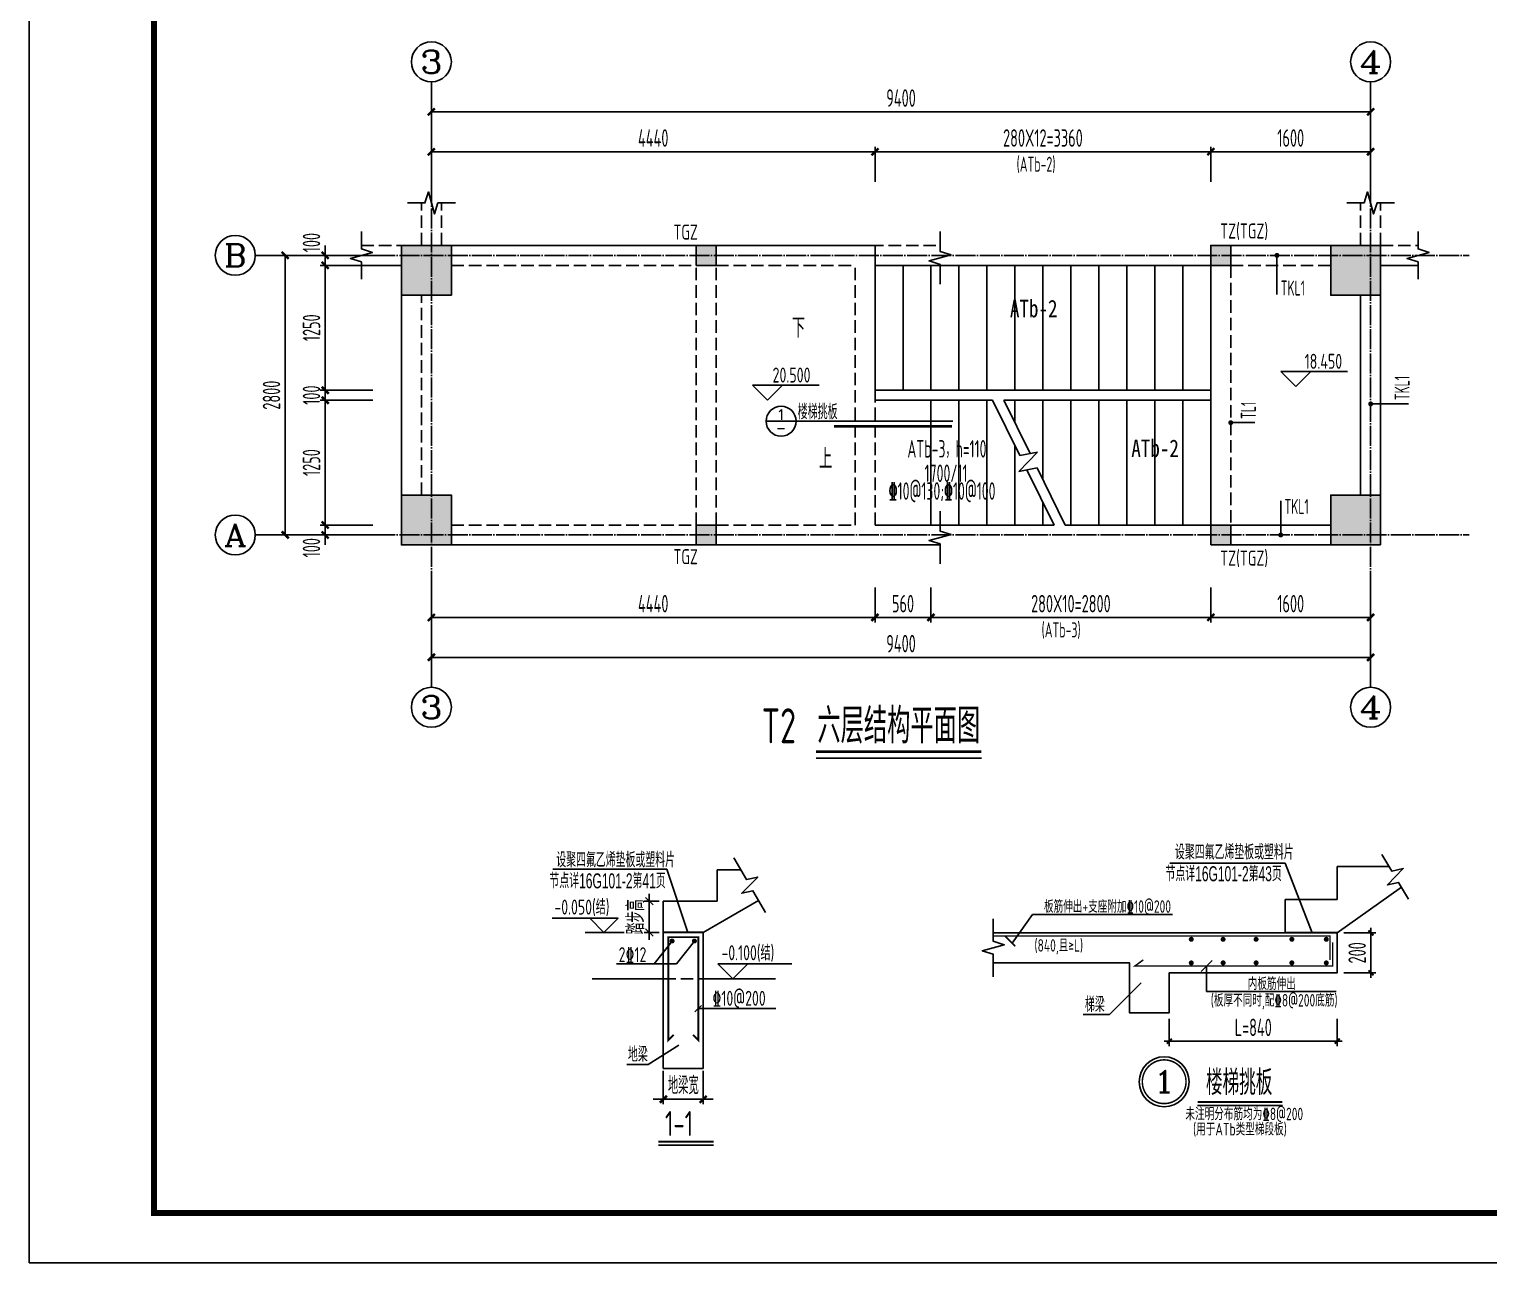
# Model space of a CAD drawing. Extents: x -441005 to 725361, y -182459 to 319313.
# Drawn here: x 505550 to 534765, y -133950 to -109246 of the extents above; entities that cross this region are included whole.
import ezdxf
from ezdxf.enums import TextEntityAlignment as Align

# ---------------------------------------------------------------- set-up
doc = ezdxf.new("R2010")
doc.units = 0
doc.header["$LTSCALE"] = 100
for name, pattern in [('DASHED', [0.75, 0.5, -0.25]), ('DOTE', [2.42, 2, -0.2, 0.02, -0.2]), ('HIDDEN', [7, 5, -2])]:
    doc.linetypes.add(name, pattern=pattern)
doc.layers.get('0').update_dxf_attribs({"linetype": 'CONTINUOUS'})
doc.layers.get('Defpoints').update_dxf_attribs({"linetype": 'CONTINUOUS'})
for name, color, linetype in [('AXIS', 3, 'CONTINUOUS'), ('AXIS_TEXT', 7, 'CONTINUOUS'), ('BEAM', 4, 'DASHED'), ('BEAM_CON', 4, 'CONTINUOUS'), ('COLU', 7, 'CONTINUOUS'), ('DIM', 3, 'CONTINUOUS'), ('DOTE', 8, 'DOTE'), ('D大样&索引', 7, 'CONTINUOUS'), ('GZ', 2, 'CONTINUOUS'), ('L梁图-主梁标注', 140, 'CONTINUOUS'), ('L梁图-次梁标注', 9, 'CONTINUOUS'), ('REIN', 1, 'CONTINUOUS'), ('STAIR', 2, 'CONTINUOUS'), ('S说明&图名', 4, 'CONTINUOUS'), ('TEXT', 7, 'CONTINUOUS'), ('THIN', 7, 'CONTINUOUS'), ('图框', 7, 'CONTINUOUS')]:
    doc.layers.add(name, color=color, linetype=linetype)
doc.layers.add('T填充图层(非模板)', color=251, linetype='CONTINUOUS', lineweight=0)
doc.styles.add('_TCH_AXIS', font='COMPLEX', dxfattribs={"bigfont": 'GBCBIG'})
doc.styles.add('_TCH_DIM', font='tssdeng.shx', dxfattribs={"width": 0.7, "bigfont": '1.shx'})
doc.styles.add('COMP', font='COMPLEX', dxfattribs={"bigfont": 'hztxt'})
doc.styles.add('COMPLEX', font='COMPLEX')
doc.styles.add('TSSD_Dimension', font='tssdeng.shx', dxfattribs={"width": 0.62, "bigfont": '1.shx'})
doc.styles.add('TSSD_Rein', font='Tssdeng.shx', dxfattribs={"width": 0.7, "bigfont": '1.shx'})
doc.styles.add('梁平法', font='xxxxx.shx', dxfattribs={"bigfont": 'dxfs.shx'})
doc.styles.add('说明', font='romans.shx', dxfattribs={"width": 0.7, "bigfont": 'dxfs.shx'})
doc.styles.add('黑体', font='simhei_1.ttf', dxfattribs={"width": 0.7})
doc.dimstyles.new('TSSD_100_100$0', dxfattribs={"dimtxt": 350, "dimasz": 150, "dimexe": 100, "dimexo": 50, "dimgap": 100, "dimtad": 1, "dimdec": 0, "dimzin": 0, "dimdsep": 46, "dimtxsty": 'TSSD_Rein', "dimblk": 'OBLIQUE', "dimcen": 0, "dimdle": 100, "dimclrt": 7, "dimadec": 0, "dimazin": 0, "dimtfac": 1, "dimtdec": 0, "dimtix": 1, "dimtmove": 2, "dimatfit": 3, "dimfxl": 0, "dimtolj": 1, "dimtzin": 0, "dimarcsym": 0})
doc.dimstyles.new('TSSD_25_100', dxfattribs={"dimtxt": 350, "dimasz": 100, "dimexe": 100, "dimexo": 50, "dimgap": 100, "dimtad": 1, "dimdec": 0, "dimlfac": 0.25, "dimzin": 0, "dimdsep": 46, "dimtxsty": 'TSSD_Dimension', "dimblk": 'ARCHTICK', "dimcen": 0, "dimdle": 100, "dimclrt": 7, "dimadec": 0, "dimazin": 0, "dimtfac": 1, "dimtdec": 0, "dimtix": 1, "dimtmove": 2, "dimatfit": 3, "dimfxl": 0, "dimtolj": 1, "dimtzin": 0, "dimarcsym": 0})
doc.dimstyles.new('TSSD_50_100', dxfattribs={"dimtxt": 350, "dimasz": 100, "dimexe": 100, "dimexo": 50, "dimgap": 100, "dimtad": 1, "dimdec": 0, "dimlfac": 0.5, "dimzin": 0, "dimdsep": 46, "dimtxsty": 'TSSD_Dimension', "dimblk": '_tsdbk', "dimcen": 0, "dimdle": 100, "dimclrt": 7, "dimadec": 0, "dimazin": 0, "dimtfac": 1, "dimtdec": 0, "dimtix": 1, "dimtmove": 2, "dimatfit": 3, "dimfxl": 0, "dimtolj": 1, "dimtzin": 0, "dimarcsym": 0})

# ---------------------------------------------------------------- blocks, each defined once
blk = doc.blocks.new('A2+1_2')
at = {"layer": '图框'}
blk.add_lwpolyline([(0, 0), (89100, 0), (89100, 42000), (0, 42000)], close=True, dxfattribs=at)
at = {"layer": '图框', "const_width": 120}
blk.add_lwpolyline([(2500, 1000), (88100, 1000), (88100, 41000), (2500, 41000)], close=True, dxfattribs=at)
blk = doc.blocks.new('_AXISO')
blk.add_circle((0, 0), 0.5)
at = {"layer": 'AXIS_TEXT', "style": 'COMPLEX', "width": 1.041667}
blk.add_attdef('A', text='', height=0.56, dxfattribs=at).set_placement((-0.25, -0.28), (0.25, -0.28), align=Align.FIT)
blk = doc.blocks.new('_tsdbk')
blk.add_line((-1, 0), (0, 0))
at = {"const_width": 0.5}
blk.add_lwpolyline([(-0.7, -0.7), (0.7, 0.7)], dxfattribs=at)
blk = doc.blocks.new('*D1585')
at = {"layer": 'Defpoints', "color": 0}
for p in [(529200, -120375), (532400, -120375), (532400, -121025)]:
    blk.add_point(p, dxfattribs=at)
at = {"layer": 'DIM', "color": 0, "lineweight": -2}
for p, q in [((529200, -120425), (529200, -121125)), ((532400, -120425), (532400, -121125)), ((529300, -121025), (532300, -121025))]:
    blk.add_line(p, q, dxfattribs=at)
at = {"layer": 'DIM', "color": 0, "lineweight": -2, "xscale": 100, "yscale": 100, "zscale": 100, "rotation": 180}
blk.add_blockref('_tsdbk', (529200, -121025), dxfattribs=at)
at = {"layer": 'DIM', "color": 0, "lineweight": -2, "xscale": 100, "yscale": 100, "zscale": 100}
blk.add_blockref('_tsdbk', (532400, -121025), dxfattribs=at)
at = {"layer": 'DIM', "color": 7, "insert": (530800, -120750), "char_height": 350, "attachment_point": 5, "style": 'TSSD_Dimension'}
blk.add_mtext('\\A1;1600', dxfattribs=at)
blk = doc.blocks.new('*D1586')
at = {"layer": 'Defpoints', "color": 0}
for p in [(513600, -120625), (532400, -120625), (532400, -121825)]:
    blk.add_point(p, dxfattribs=at)
at = {"layer": 'DIM', "color": 0, "lineweight": -2}
for p, q in [((513600, -120675), (513600, -121925)), ((532400, -120675), (532400, -121925)), ((513700, -121825), (532300, -121825))]:
    blk.add_line(p, q, dxfattribs=at)
at = {"layer": 'DIM', "color": 0, "lineweight": -2, "xscale": 100, "yscale": 100, "zscale": 100, "rotation": 180}
blk.add_blockref('_tsdbk', (513600, -121825), dxfattribs=at)
at = {"layer": 'DIM', "color": 0, "lineweight": -2, "xscale": 100, "yscale": 100, "zscale": 100}
blk.add_blockref('_tsdbk', (532400, -121825), dxfattribs=at)
at = {"layer": 'DIM', "color": 7, "insert": (523000, -121550), "char_height": 350, "attachment_point": 5, "style": 'TSSD_Dimension'}
blk.add_mtext('\\A1;9400', dxfattribs=at)
blk = doc.blocks.new('*D1587')
at = {"layer": 'Defpoints', "color": 0}
for p in [(511475, -113775), (512475, -113775), (512475, -113975)]:
    blk.add_point(p, dxfattribs=at)
at = {"layer": 'DIM', "color": 0, "lineweight": -2}
for p, q in [((511475, -113675), (511475, -113575)), ((512425, -113775), (511375, -113775)), ((511475, -113975), (511475, -113775)), ((512425, -113975), (511375, -113975)), ((511475, -114075), (511475, -114175))]:
    blk.add_line(p, q, dxfattribs=at)
at = {"layer": 'DIM', "color": 0, "lineweight": -2, "xscale": 100, "yscale": 100, "zscale": 100}
for p, rotation in [((511475, -113775), 270), ((511475, -113975), 90)]:
    blk.add_blockref('_tsdbk', p, dxfattribs=dict(at, rotation=rotation))
at = {"layer": 'DIM', "color": 7, "insert": (511200, -113520), "char_height": 350, "attachment_point": 5, "rotation": 90, "style": 'TSSD_Dimension'}
blk.add_mtext('\\A1;100', dxfattribs=at)
blk = doc.blocks.new('*D1588')
at = {"layer": 'Defpoints', "color": 0}
for p in [(510675, -113775), (512475, -113775), (512475, -119375)]:
    blk.add_point(p, dxfattribs=at)
at = {"layer": 'DIM', "color": 0, "lineweight": -2}
for p, q in [((512425, -113775), (510575, -113775)), ((510675, -119275), (510675, -113875)), ((512425, -119375), (510575, -119375))]:
    blk.add_line(p, q, dxfattribs=at)
at = {"layer": 'DIM', "color": 0, "lineweight": -2, "xscale": 100, "yscale": 100, "zscale": 100}
for p, rotation in [((510675, -113775), 90), ((510675, -119375), 270)]:
    blk.add_blockref('_tsdbk', p, dxfattribs=dict(at, rotation=rotation))
at = {"layer": 'DIM', "color": 7, "insert": (510400, -116575), "char_height": 350, "attachment_point": 5, "rotation": 90, "style": 'TSSD_Dimension'}
blk.add_mtext('\\A1;2800', dxfattribs=at)
blk = doc.blocks.new('*D1589')
at = {"layer": 'Defpoints', "color": 0}
for p in [(522480, -120375), (523600, -120375), (523600, -121025)]:
    blk.add_point(p, dxfattribs=at)
at = {"layer": 'DIM', "color": 0, "lineweight": -2}
for p, q in [((522480, -120425), (522480, -121125)), ((523600, -120425), (523600, -121125)), ((522580, -121025), (523500, -121025))]:
    blk.add_line(p, q, dxfattribs=at)
at = {"layer": 'DIM', "color": 0, "lineweight": -2, "xscale": 100, "yscale": 100, "zscale": 100, "rotation": 180}
blk.add_blockref('_tsdbk', (522480, -121025), dxfattribs=at)
at = {"layer": 'DIM', "color": 0, "lineweight": -2, "xscale": 100, "yscale": 100, "zscale": 100}
blk.add_blockref('_tsdbk', (523600, -121025), dxfattribs=at)
at = {"layer": 'DIM', "color": 7, "insert": (523040, -120750), "char_height": 350, "attachment_point": 5, "style": 'TSSD_Dimension'}
blk.add_mtext('\\A1;560', dxfattribs=at)
blk = doc.blocks.new('*D1590')
at = {"layer": 'Defpoints', "color": 0}
for p in [(513600, -120375), (522480, -120375), (522480, -121025)]:
    blk.add_point(p, dxfattribs=at)
at = {"layer": 'DIM', "color": 0, "lineweight": -2}
for p, q in [((513600, -120425), (513600, -121125)), ((522480, -120425), (522480, -121125)), ((513700, -121025), (522380, -121025))]:
    blk.add_line(p, q, dxfattribs=at)
at = {"layer": 'DIM', "color": 0, "lineweight": -2, "xscale": 100, "yscale": 100, "zscale": 100, "rotation": 180}
blk.add_blockref('_tsdbk', (513600, -121025), dxfattribs=at)
at = {"layer": 'DIM', "color": 0, "lineweight": -2, "xscale": 100, "yscale": 100, "zscale": 100}
blk.add_blockref('_tsdbk', (522480, -121025), dxfattribs=at)
at = {"layer": 'DIM', "color": 7, "insert": (518040, -120750), "char_height": 350, "attachment_point": 5, "style": 'TSSD_Dimension'}
blk.add_mtext('\\A1;4440', dxfattribs=at)
blk = doc.blocks.new('*D1591')
at = {"layer": 'Defpoints', "color": 0}
for p in [(511475, -116475), (512475, -116475), (512475, -116675)]:
    blk.add_point(p, dxfattribs=at)
at = {"layer": 'DIM', "color": 0, "lineweight": -2}
for p, q in [((511475, -116375), (511475, -116275)), ((512425, -116475), (511375, -116475)), ((511475, -116675), (511475, -116475)), ((512425, -116675), (511375, -116675)), ((511475, -116775), (511475, -116875))]:
    blk.add_line(p, q, dxfattribs=at)
at = {"layer": 'DIM', "color": 0, "lineweight": -2, "xscale": 100, "yscale": 100, "zscale": 100}
for p, rotation in [((511475, -116475), 270), ((511475, -116675), 90)]:
    blk.add_blockref('_tsdbk', p, dxfattribs=dict(at, rotation=rotation))
at = {"layer": 'DIM', "color": 7, "insert": (511200, -116575), "char_height": 350, "attachment_point": 5, "rotation": 90, "style": 'TSSD_Dimension'}
blk.add_mtext('\\A1;100', dxfattribs=at)
blk = doc.blocks.new('*D1592')
at = {"layer": 'Defpoints', "color": 0}
for p in [(511475, -119175), (512475, -119175), (512475, -119375)]:
    blk.add_point(p, dxfattribs=at)
at = {"layer": 'DIM', "color": 0, "lineweight": -2}
for p, q in [((512425, -119175), (511375, -119175)), ((511475, -119075), (511475, -118975)), ((511475, -119375), (511475, -119175)), ((512425, -119375), (511375, -119375)), ((511475, -119475), (511475, -119575))]:
    blk.add_line(p, q, dxfattribs=at)
at = {"layer": 'DIM', "color": 0, "lineweight": -2, "xscale": 100, "yscale": 100, "zscale": 100}
for p, rotation in [((511475, -119175), 270), ((511475, -119375), 90)]:
    blk.add_blockref('_tsdbk', p, dxfattribs=dict(at, rotation=rotation))
at = {"layer": 'DIM', "color": 7, "insert": (511200, -119630), "char_height": 350, "attachment_point": 5, "rotation": 90, "style": 'TSSD_Dimension'}
blk.add_mtext('\\A1;100', dxfattribs=at)
blk = doc.blocks.new('*D1593')
at = {"layer": 'Defpoints', "color": 0}
for p in [(532400, -111700), (529200, -112350), (532400, -112350)]:
    blk.add_point(p, dxfattribs=at)
at = {"layer": 'DIM', "color": 0, "lineweight": -2}
for p, q in [((529200, -112300), (529200, -111600)), ((532400, -112300), (532400, -111600)), ((529300, -111700), (532300, -111700))]:
    blk.add_line(p, q, dxfattribs=at)
at = {"layer": 'DIM', "color": 0, "lineweight": -2, "xscale": 100, "yscale": 100, "zscale": 100, "rotation": 180}
blk.add_blockref('_tsdbk', (529200, -111700), dxfattribs=at)
at = {"layer": 'DIM', "color": 0, "lineweight": -2, "xscale": 100, "yscale": 100, "zscale": 100}
blk.add_blockref('_tsdbk', (532400, -111700), dxfattribs=at)
at = {"layer": 'DIM', "color": 7, "insert": (530800, -111425), "char_height": 350, "attachment_point": 5, "style": 'TSSD_Dimension'}
blk.add_mtext('\\A1;1600', dxfattribs=at)
blk = doc.blocks.new('*D1594')
at = {"layer": 'Defpoints', "color": 0}
for p in [(532400, -110900), (513600, -112100), (532400, -112100)]:
    blk.add_point(p, dxfattribs=at)
at = {"layer": 'DIM', "color": 0, "lineweight": -2}
for p, q in [((513600, -112050), (513600, -110800)), ((513700, -110900), (532300, -110900)), ((532400, -112050), (532400, -110800))]:
    blk.add_line(p, q, dxfattribs=at)
at = {"layer": 'DIM', "color": 0, "lineweight": -2, "xscale": 100, "yscale": 100, "zscale": 100, "rotation": 180}
blk.add_blockref('_tsdbk', (513600, -110900), dxfattribs=at)
at = {"layer": 'DIM', "color": 0, "lineweight": -2, "xscale": 100, "yscale": 100, "zscale": 100}
blk.add_blockref('_tsdbk', (532400, -110900), dxfattribs=at)
at = {"layer": 'DIM', "color": 7, "insert": (523000, -110625), "char_height": 350, "attachment_point": 5, "style": 'TSSD_Dimension'}
blk.add_mtext('\\A1;9400', dxfattribs=at)
blk = doc.blocks.new('*D1595')
at = {"layer": 'Defpoints', "color": 0}
for p in [(522480, -111700), (513600, -112350), (522480, -112350)]:
    blk.add_point(p, dxfattribs=at)
at = {"layer": 'DIM', "color": 0, "lineweight": -2}
for p, q in [((513600, -112300), (513600, -111600)), ((522480, -112300), (522480, -111600)), ((513700, -111700), (522380, -111700))]:
    blk.add_line(p, q, dxfattribs=at)
at = {"layer": 'DIM', "color": 0, "lineweight": -2, "xscale": 100, "yscale": 100, "zscale": 100, "rotation": 180}
blk.add_blockref('_tsdbk', (513600, -111700), dxfattribs=at)
at = {"layer": 'DIM', "color": 0, "lineweight": -2, "xscale": 100, "yscale": 100, "zscale": 100}
blk.add_blockref('_tsdbk', (522480, -111700), dxfattribs=at)
at = {"layer": 'DIM', "color": 7, "insert": (518040, -111425), "char_height": 350, "attachment_point": 5, "style": 'TSSD_Dimension'}
blk.add_mtext('\\A1;4440', dxfattribs=at)
blk = doc.blocks.new('*D1596')
at = {"layer": 'Defpoints', "color": 0}
for p in [(511475, -116675), (512475, -116675), (512475, -119175)]:
    blk.add_point(p, dxfattribs=at)
at = {"layer": 'DIM', "color": 0, "lineweight": -2}
for p, q in [((512425, -116675), (511375, -116675)), ((511475, -119075), (511475, -116775)), ((512425, -119175), (511375, -119175))]:
    blk.add_line(p, q, dxfattribs=at)
at = {"layer": 'DIM', "color": 0, "lineweight": -2, "xscale": 100, "yscale": 100, "zscale": 100}
for p, rotation in [((511475, -116675), 90), ((511475, -119175), 270)]:
    blk.add_blockref('_tsdbk', p, dxfattribs=dict(at, rotation=rotation))
at = {"layer": 'DIM', "color": 7, "insert": (511200, -117925), "char_height": 350, "attachment_point": 5, "rotation": 90, "style": 'TSSD_Dimension'}
blk.add_mtext('\\A1;1250', dxfattribs=at)
blk = doc.blocks.new('*D1597')
at = {"layer": 'Defpoints', "color": 0}
for p in [(511475, -113975), (512475, -113975), (512475, -116475)]:
    blk.add_point(p, dxfattribs=at)
at = {"layer": 'DIM', "color": 0, "lineweight": -2}
for p, q in [((512425, -113975), (511375, -113975)), ((511475, -116375), (511475, -114075)), ((512425, -116475), (511375, -116475))]:
    blk.add_line(p, q, dxfattribs=at)
at = {"layer": 'DIM', "color": 0, "lineweight": -2, "xscale": 100, "yscale": 100, "zscale": 100}
for p, rotation in [((511475, -113975), 90), ((511475, -116475), 270)]:
    blk.add_blockref('_tsdbk', p, dxfattribs=dict(at, rotation=rotation))
at = {"layer": 'DIM', "color": 7, "insert": (511200, -115225), "char_height": 350, "attachment_point": 5, "rotation": 90, "style": 'TSSD_Dimension'}
blk.add_mtext('\\A1;1250', dxfattribs=at)
blk = doc.blocks.new('*D1598')
at = {"layer": 'Defpoints', "color": 0}
for p in [(523600, -120375), (529200, -120375), (529200, -121025)]:
    blk.add_point(p, dxfattribs=at)
at = {"layer": 'DIM', "color": 0, "lineweight": -2}
for p, q in [((523600, -120425), (523600, -121125)), ((529200, -120425), (529200, -121125)), ((523700, -121025), (529100, -121025))]:
    blk.add_line(p, q, dxfattribs=at)
at = {"layer": 'DIM', "color": 0, "lineweight": -2, "xscale": 100, "yscale": 100, "zscale": 100, "rotation": 180}
blk.add_blockref('_tsdbk', (523600, -121025), dxfattribs=at)
at = {"layer": 'DIM', "color": 0, "lineweight": -2, "xscale": 100, "yscale": 100, "zscale": 100}
blk.add_blockref('_tsdbk', (529200, -121025), dxfattribs=at)
at = {"layer": 'DIM', "color": 7, "insert": (526400, -120750), "char_height": 350, "attachment_point": 5, "style": 'TSSD_Dimension'}
blk.add_mtext('\\A1;280X10=2800', dxfattribs=at)
blk = doc.blocks.new('*D1542')
at = {"layer": 'Defpoints', "color": 0}
for p in [(529200, -111700), (522480, -112350), (529200, -112350)]:
    blk.add_point(p, dxfattribs=at)
at = {"layer": 'DIM', "color": 0, "lineweight": -2}
for p, q in [((522480, -112300), (522480, -111600)), ((529200, -112300), (529200, -111600)), ((522580, -111700), (529100, -111700))]:
    blk.add_line(p, q, dxfattribs=at)
at = {"layer": 'DIM', "color": 0, "lineweight": -2, "xscale": 100, "yscale": 100, "zscale": 100, "rotation": 180}
blk.add_blockref('_tsdbk', (522480, -111700), dxfattribs=at)
at = {"layer": 'DIM', "color": 0, "lineweight": -2, "xscale": 100, "yscale": 100, "zscale": 100}
blk.add_blockref('_tsdbk', (529200, -111700), dxfattribs=at)
at = {"layer": 'DIM', "color": 7, "insert": (525840, -111425), "char_height": 350, "attachment_point": 5, "style": 'TSSD_Dimension'}
blk.add_mtext('\\A1;280X12=3360', dxfattribs=at)
blk = doc.blocks.new('_OBLIQUE')
at = {"color": 0, "linetype": 'ByBlock'}
blk.add_line((-0.5, -0.5), (0.5, 0.5), dxfattribs=at)
blk = doc.blocks.new('*D1543')
at = {"layer": 'Defpoints', "color": 0, "ltscale": 2}
for p in [(517961, -126708), (518207, -126708), (518207, -127334)]:
    blk.add_point(p, dxfattribs=at)
at = {"layer": 'DIM', "color": 0, "lineweight": -2, "ltscale": 2}
for p, q in [((518157, -126708), (517861, -126708)), ((517961, -126708), (517961, -126558)), ((517961, -127334), (517961, -126708)), ((518157, -127334), (517861, -127334)), ((517961, -127334), (517961, -127484))]:
    blk.add_line(p, q, dxfattribs=at)
at = {"layer": 'DIM', "color": 0, "lineweight": -2, "ltscale": 2, "xscale": 150, "yscale": 150, "zscale": 150}
for p, rotation in [((517961, -126708), 270), ((517961, -127334), 90)]:
    blk.add_blockref('_OBLIQUE', p, dxfattribs=dict(at, rotation=rotation))
at = {"layer": 'DIM', "color": 7, "ltscale": 2, "insert": (517686, -127021), "char_height": 350, "attachment_point": 5, "rotation": 90, "style": 'TSSD_Rein'}
blk.add_mtext('\\A1;踏步高', dxfattribs=at)
blk = doc.blocks.new('*D1544')
at = {"layer": 'Defpoints', "color": 0}
for p in [(518242, -130057), (519042, -130057), (519042, -130675)]:
    blk.add_point(p, dxfattribs=at)
at = {"layer": 'DIM', "color": 0, "lineweight": -2}
for p, q in [((518242, -130107), (518242, -130775)), ((519042, -130107), (519042, -130775)), ((518142, -130675), (518042, -130675)), ((518242, -130675), (519042, -130675)), ((519142, -130675), (519242, -130675))]:
    blk.add_line(p, q, dxfattribs=at)
at = {"layer": 'DIM', "color": 0, "lineweight": -2, "xscale": 100, "yscale": 100, "zscale": 100}
blk.add_blockref('_tsdbk', (518242, -130675), dxfattribs=at)
at = {"layer": 'DIM', "color": 0, "lineweight": -2, "xscale": 100, "yscale": 100, "zscale": 100, "rotation": 180}
blk.add_blockref('_tsdbk', (519042, -130675), dxfattribs=at)
at = {"layer": 'DIM', "color": 7, "insert": (518642, -130400), "char_height": 350, "attachment_point": 5, "style": 'TSSD_Dimension'}
blk.add_mtext('\\A1;地梁宽', dxfattribs=at)
blk = doc.blocks.new('_INDEX1')
at = {"const_width": 0.035}
blk.add_lwpolyline([(-0.5, 0, 1), (0.5, 0, 1)], format="xyb", close=True, dxfattribs=at)
at = {"style": 'COMP', "width": 2.333333}
blk.add_attdef('1', text='', height=0.5, dxfattribs=at).set_placement((-0.25, -0.25), (0.25, -0.25), align=Align.FIT)
blk = doc.blocks.new('_ArchTick')
at = {"color": 0, "linetype": 'ByBlock', "const_width": 0.4}
blk.add_lwpolyline([(-0.5, -0.5), (0.5, 0.5)], dxfattribs=at)
blk = doc.blocks.new('*D1534')
at = {"layer": 'Defpoints', "color": 0}
for p in [(531811, -127342), (532405, -127342), (531811, -128142)]:
    blk.add_point(p, dxfattribs=at)
at = {"layer": 'D大样&索引', "color": 0, "lineweight": -2}
for p, q in [((531861, -127342), (532505, -127342)), ((532405, -128242), (532405, -127242)), ((531861, -128142), (532505, -128142))]:
    blk.add_line(p, q, dxfattribs=at)
at = {"layer": 'D大样&索引', "color": 0, "lineweight": -2, "xscale": 100, "yscale": 100, "zscale": 100}
for p, rotation in [((532405, -127342), 90), ((532405, -128142), 270)]:
    blk.add_blockref('_ArchTick', p, dxfattribs=dict(at, rotation=rotation))
at = {"layer": 'D大样&索引', "color": 7, "insert": (532130, -127742), "char_height": 350, "attachment_point": 5, "rotation": 90, "style": 'TSSD_Dimension'}
blk.add_mtext('\\A1;200', dxfattribs=at)
blk = doc.blocks.new('*D1535')
at = {"layer": 'Defpoints', "color": 0}
for p in [(528370, -129013), (531730, -129013), (531730, -129511)]:
    blk.add_point(p, dxfattribs=at)
at = {"layer": 'D大样&索引', "color": 0, "lineweight": -2}
for p, q in [((528370, -129063), (528370, -129611)), ((531730, -129063), (531730, -129611)), ((528270, -129511), (531830, -129511))]:
    blk.add_line(p, q, dxfattribs=at)
at = {"layer": 'D大样&索引', "color": 0, "lineweight": -2, "xscale": 100, "yscale": 100, "zscale": 100, "rotation": 180}
blk.add_blockref('_ArchTick', (528370, -129511), dxfattribs=at)
at = {"layer": 'D大样&索引', "color": 0, "lineweight": -2, "xscale": 100, "yscale": 100, "zscale": 100}
blk.add_blockref('_ArchTick', (531730, -129511), dxfattribs=at)
at = {"layer": 'D大样&索引', "color": 7, "insert": (530050, -129236), "char_height": 350, "attachment_point": 5, "style": 'TSSD_Dimension'}
blk.add_mtext('\\A1;L=840', dxfattribs=at)
blk = doc.blocks.new('layisuixin-point')
blk.add_lwpolyline([(-0.25, 0, 0.5, 0.5, 1), (0.25, 0, 0.5, 0.5, 1)], format="xyseb", close=True)

msp = doc.modelspace()

# ---------------------------------------------------------------- hatches: boundary and pattern name
at = {"layer": 'COLU'}
for points in [[(514000, -114575), (514000, -113575), (513000, -113575), (513000, -114575)], [(532600, -114575), (532600, -113575), (531600, -113575), (531600, -114575)], [(514000, -119575), (514000, -118575), (513000, -118575), (513000, -119575)], [(532600, -119575), (532600, -118575), (531600, -118575), (531600, -119575)]]:
    msp.add_hatch(color=251, dxfattribs=at).paths.add_polyline_path(points)
at = {"layer": 'GZ'}
for points in [[(518900, -113975), (519300, -113975), (519300, -113575), (518900, -113575)], [(529200, -113975), (529600, -113975), (529600, -113575), (529200, -113575)], [(518900, -119175), (519300, -119175), (519300, -119575), (518900, -119575)], [(529200, -119575), (529600, -119575), (529600, -119175), (529200, -119175)]]:
    msp.add_hatch(color=252, dxfattribs=at).paths.add_polyline_path(points)

# ---------------------------------------------------------------- linework, layer by layer
for p, q in [((518242.3, -127334), (518242.3, -128263.2)), ((519042.3, -127334), (519042.3, -128263.2)), ((518242.3, -128263.2), (518242.3, -130056.7)), ((519042.3, -128263.2), (519042.3, -130056.7)), ((518551.1, -129593.5), (517940.5, -129976.9)), ((517940.5, -129976.9), (517511.1, -129976.9)), ((518242.3, -130056.7), (519042.3, -130056.7))]:
    msp.add_line(p, q)
at = {"layer": 'AXIS'}
for p, q in [((513600, -112350), (513600, -110300)), ((532400, -112350), (532400, -110300)), ((512475, -113775), (510075, -113775)), ((512475, -119375), (510075, -119375)), ((513600, -120375), (513600, -122425)), ((532400, -120375), (532400, -122425))]:
    msp.add_line(p, q, dxfattribs=at)
at = {"layer": 'BEAM', "linetype": 'HIDDEN', "ltscale": 0.5}
for p, q in [((513400, -113575), (513400, -112725)), ((513800, -113575), (513800, -112725)), ((532200, -113575), (532200, -112725)), ((532600, -113575), (532600, -112725)), ((512200, -113575), (513000, -113575)), ((514000, -113575), (523781.4, -113575)), ((532600, -113575), (533350, -113575)), ((514000, -113975), (518900, -113975)), ((518900, -119175), (518900, -113975)), ((519300, -119175), (519300, -113975)), ((519300, -113975), (522080, -113975)), ((522080, -119175), (522080, -113975)), ((529600, -113975), (531600, -113975)), ((529600, -113975), (529600, -119175)), ((513400, -118575), (513400, -114575)), ((522480, -119175), (522480, -116675)), ((514000, -119175), (518900, -119175)), ((519300, -119175), (522080, -119175)), ((518242.3, -128263.2), (519042.3, -128263.2))]:
    msp.add_line(p, q, dxfattribs=at)
at = {"layer": 'BEAM_CON'}
for p, q in [((518900, -113575), (514000, -113575)), ((522480, -113575), (518900, -113575)), ((522480, -116475), (522480, -113575)), ((529200, -113575), (531600, -113575)), ((529200, -113575), (529200, -119575)), ((512200, -113975), (513000, -113975)), ((532600, -113975), (533350, -113975)), ((513000, -118575), (513000, -114575)), ((532200, -118575), (532200, -114575)), ((532600, -118575), (532600, -114575)), ((529600, -119175), (531600, -119175)), ((514000, -119575), (523781.4, -119575)), ((529200, -119575), (531600, -119575))]:
    msp.add_line(p, q, dxfattribs=at)
at = {"layer": 'COLU'}
for points in [[(514000, -114575), (514000, -113575), (513000, -113575), (513000, -114575)], [(532600, -114575), (532600, -113575), (531600, -113575), (531600, -114575)], [(514000, -119575), (514000, -118575), (513000, -118575), (513000, -119575)], [(532600, -119575), (532600, -118575), (531600, -118575), (531600, -119575)]]:
    msp.add_lwpolyline(points, close=True, dxfattribs=at)
at = {"layer": 'DIM'}
for points in [[(521285, -115127, 0, 0, 0), (530432.3, -115127, 0, 0, 0), (530432.3, -117950, 0, 0, 0), (526766, -117950, 80, 0, 0), (526466, -117950, 0, 0, 0)], [(521802.7, -117900, 0, 0, 0), (524847.1, -117900, 80, 0, 0), (525147.1, -117900, 0, 0, 0)]]:
    msp.add_lwpolyline(points, format="xyseb", dxfattribs=at)
at = {"layer": 'DOTE', "ltscale": 2}
for p, q in [((513600, -112350), (513600, -120375)), ((532400, -112350), (532400, -120375)), ((512475, -113775), (534375, -113775)), ((512475, -119375), (534375, -119375))]:
    msp.add_line(p, q, dxfattribs=at)
at = {"layer": 'D大样&索引', "color": 6}
for q in [(520300, -117096.3), (524036.3, -117096.3)]:
    msp.add_line((520900, -117096.3), q, dxfattribs=at)
at = {"layer": 'D大样&索引'}
for p, q in [((519322.3, -126708), (519322.3, -126082)), ((519322.3, -126082), (519794.7, -126082)), ((531730, -126677.6), (531730, -126013.6)), ((531730, -126013.6), (532770, -126013.6)), ((533015.1, -126426.3), (531730, -127341.6)), ((518242.3, -127334), (518242.3, -126708)), ((518242.3, -126708), (519322.3, -126708)), ((520148.1, -126691.6), (519039.9, -127334)), ((530690, -127341.6), (530690, -126677.6)), ((530690, -126677.6), (531730, -126677.6)), ((518242.3, -128263.2), (516818.3, -128263.2)), ((527809.7, -128341.4), (527175, -128974.1)), ((527175, -128974.1), (526646.5, -128974.1))]:
    msp.add_line(p, q, dxfattribs=at)
at = {"layer": 'D大样&索引', "color": 7}
for p, q in [((525631.1, -126973.9), (525227.3, -127552)), ((528434.9, -126973.9), (525631.1, -126973.9)), ((529007.3, -128115.7), (529227.6, -127895.4)), ((529117.5, -128519.6), (529117.5, -128005.6)), ((531706.6, -128519.6), (529117.5, -128519.6))]:
    msp.add_line(p, q, dxfattribs=at)
at = {"layer": 'D大样&索引', "ltscale": 2}
msp.add_line((517458.2, -127334), (516677.2, -127334), dxfattribs=at)
at = {"layer": 'D大样&索引', "color": 6, "const_width": 50}
msp.add_lwpolyline([(524019.6, -117200.2), (521660.2, -117200.2)], dxfattribs=at)
at = {"layer": 'D大样&索引'}
for points in [[(516771.5, -127051.1), (517054.3, -127334), (517337.2, -127051.1), (516019.1, -127051.1)], [(524845, -127341.6), (531730, -127341.6), (531730, -128141.6), (528370, -128141.6), (528370, -128941.6), (527570, -128941.6), (527570, -127941.6), (524845, -127941.6)]]:
    msp.add_lwpolyline(points, dxfattribs=at)
at = {"layer": 'D大样&索引', "const_width": 40}
for points in [[(518242.3, -127334), (519039.9, -127334)], [(530690, -127341.6), (531730, -127341.6)]]:
    msp.add_lwpolyline(points, dxfattribs=at)
at = {"layer": 'D大样&索引', "color": 7, "const_width": 40}
for points in [[(528936.8, -130728.2), (530633, -130728.2)], [(518144.1, -131522.7), (519247.4, -131522.7)]]:
    msp.add_lwpolyline(points, dxfattribs=at)
at = {"layer": 'D大样&索引', "color": 7}
for points in [[(528936.8, -130798.3), (530633, -130798.3)], [(518144.1, -131592.8), (519247.4, -131592.8)]]:
    msp.add_lwpolyline(points, dxfattribs=at)
at = {"layer": 'D大样&索引', "color": 6}
msp.add_circle((520600, -117096.3), 300, dxfattribs=at)
at = {"layer": 'D大样&索引', "color": 3}
msp.add_circle((528267.3, -130323.4), 500, dxfattribs=at)
at = {"layer": 'GZ', "color": 2}
for points in [[(518900, -113975), (519300, -113975), (519300, -113575), (518900, -113575)], [(529200, -113975), (529600, -113975), (529600, -113575), (529200, -113575)], [(518900, -119175), (519300, -119175), (519300, -119575), (518900, -119575)], [(529200, -119575), (529600, -119575), (529600, -119175), (529200, -119175)]]:
    msp.add_lwpolyline(points, close=True, dxfattribs=at)
at = {"layer": 'L梁图-次梁标注'}
for p, q in [((530525, -113775), (530525, -114556.4)), ((532400, -116750), (533156.4, -116750)), ((530079.1, -117125), (529600, -117125)), ((530600, -119375), (530600, -118689.1))]:
    msp.add_line(p, q, dxfattribs=at)
at = {"layer": 'REIN', "color": 1}
for points, const_width in [([(518448.3, -129383.9), (518342.3, -129490), (518342.3, -127428.6), (518942.3, -127428.6), (518942.3, -129490), (518836.2, -129383.9)], 40), ([(531586.2, -127883.5), (531586.2, -127406.6), (524845, -127406.6)], 30), ([(525081.9, -127406.6), (525284.7, -127609.4)], 30), ([(527848.6, -127883.6), (527682.9, -128005.6), (531641.4, -128005.6), (531641.4, -127535.3)], 30)]:
    msp.add_lwpolyline(points, dxfattribs=dict(at, const_width=const_width))
at = {"layer": 'REIN', "color": 1, "const_width": 50}
for points in [[(518394, -127505.4, 1), (518444, -127505.4, 1)], [(518840.5, -127505.4, 1), (518890.5, -127505.4, 1)], [(528784.9, -127471.6, 1), (528834.9, -127471.6, 1)], [(529421.9, -127471.6, 1), (529471.9, -127471.6, 1)], [(530082.3, -127471.6, 1), (530132.3, -127471.6, 1)], [(530797.7, -127471.6, 1), (530847.7, -127471.6, 1)], [(531487.5, -127471.6, 1), (531537.5, -127471.6, 1)], [(528784.9, -127943.5, -1), (528834.9, -127943.5, -1)], [(529421.9, -127943.5, -1), (529471.9, -127943.5, -1)], [(530082.3, -127943.5, -1), (530132.3, -127943.5, -1)], [(530797.7, -127943.5, -1), (530847.7, -127943.5, -1)], [(531487.5, -127943.5, -1), (531537.5, -127943.5, -1)]]:
    msp.add_lwpolyline(points, format="xyb", close=True, dxfattribs=at)
at = {"layer": 'STAIR'}
for p, q in [((529200, -113975), (522480, -113975)), ((522480, -116475), (522480, -113975)), ((523040, -116475), (523040, -113975)), ((523600, -116475), (523600, -113975)), ((524160, -116475), (524160, -113975)), ((524720, -116475), (524720, -113975)), ((525280, -116475), (525280, -113975)), ((525840, -116475), (525840, -113975)), ((526400, -116475), (526400, -113975)), ((526960, -116475), (526960, -113975)), ((527520, -116475), (527520, -113975)), ((528080, -116475), (528080, -113975)), ((528640, -116475), (528640, -113975)), ((529200, -116475), (529200, -113975)), ((529200, -116475), (522480, -116475)), ((522480, -116675), (522480, -116475)), ((529200, -116475), (529200, -116675)), ((522480, -116675), (524833.6, -116675)), ((523600, -116675), (523600, -119175)), ((524160, -116675), (524160, -119175)), ((524720, -116675), (524720, -119175)), ((524833.6, -116675), (525379.1, -117783.9)), ((525056.5, -116675), (529200, -116675)), ((525056.5, -116675), (525582.2, -117743.7)), ((525280, -116675), (525280, -117129.3)), ((525840, -116675), (525840, -118267.6)), ((526400, -116675), (526400, -119175)), ((526960, -116675), (526960, -119175)), ((527520, -116675), (527520, -119175)), ((528080, -116675), (528080, -119175)), ((528640, -116675), (528640, -119175)), ((529200, -116675), (529200, -119175)), ((525280, -117582.4), (525280, -119175)), ((525729.2, -117714.6), (525356.8, -118102.8)), ((525379.1, -117783.9), (525729.2, -117714.6)), ((525356.8, -118102.8), (525723.3, -118030.3)), ((525520.1, -118070.5), (526063.5, -119175)), ((525723.3, -118030.3), (526286.4, -119175)), ((525840, -118720.7), (525840, -119175)), ((522480, -119175), (526063.5, -119175)), ((526286.4, -119175), (529200, -119175))]:
    msp.add_line(p, q, dxfattribs=at)
at = {"layer": 'S说明&图名'}
msp.add_line((521299.8, -123841.5), (524610.2, -123841.5), dxfattribs=at)
msp.add_lwpolyline([(521299.8, -123715.5, 52.5, 52.5, 0), (524610.2, -123715.5, 0, 0, 0)], format="xyseb", dxfattribs=at)
at = {"layer": 'TEXT', "color": 3}
for p, q in [((530900, -116400), (530600, -116100)), ((530600, -116100), (531937.5, -116100)), ((530900, -116400), (531200, -116100)), ((520325, -116675), (520025, -116375)), ((520025, -116375), (521362.5, -116375)), ((520325, -116675), (520625, -116375))]:
    msp.add_line(p, q, dxfattribs=at)
at = {"layer": 'TEXT'}
for p, q in [((516032.7, -126066.8), (518311.2, -126066.8)), ((518311.2, -126066.8), (518735.8, -127334)), ((528382.5, -125946), (530689.5, -125946)), ((530689.5, -125946), (531227.5, -127341.6)), ((518058.7, -127962.6), (518419, -127505.4)), ((518505.2, -127962.6), (518865.5, -127505.4)), ((518505.2, -127962.6), (517307, -127962.6)), ((519632.7, -128263.2), (519332.7, -127963.2)), ((519332.7, -127963.2), (520813.2, -127963.2)), ((519632.7, -128263.2), (519932.7, -127963.2)), ((519042.3, -128263.2), (520485.3, -128263.2)), ((518876.3, -128925.9), (519008.2, -128794)), ((518942.3, -128860), (520496.2, -128860))]:
    msp.add_line(p, q, dxfattribs=at)
at = {"layer": 'THIN'}
for points in [[(514080, -112725), (513730, -112725), (513660, -112945), (513540, -112505), (513470, -112725), (513120, -112725)], [(532880, -112725), (532530, -112725), (532460, -112945), (532340, -112505), (532270, -112725), (531920, -112725)], [(512200, -114255), (512200, -113905), (511980, -113835), (512420, -113715), (512200, -113645), (512200, -113295)], [(523781.4, -114355), (523781.4, -113955), (523561.4, -113885), (524001.4, -113765), (523781.4, -113695), (523781.4, -113295)], [(533350, -114255), (533350, -113905), (533130, -113835), (533570, -113715), (533350, -113645), (533350, -113295)], [(523781.4, -119955), (523781.4, -119555), (523561.4, -119485), (524001.4, -119365), (523781.4, -119295), (523781.4, -118895)], [(519654.3, -125839.7), (519906.2, -126274.3), (520131.6, -126224.6), (519811.1, -126549), (520036.6, -126499.3), (520288.5, -126933.9)], [(532627.1, -125772.8), (532826.2, -126108.2), (533051.1, -126056), (532734, -126383.8), (532958.9, -126331.7), (533158, -126667.1)], [(524845, -128221.6), (524845, -127771.6), (524625, -127701.6), (525065, -127581.6), (524845, -127511.6), (524845, -127061.6)]]:
    msp.add_lwpolyline(points, dxfattribs=at)
at = {"layer": 'T填充图层(非模板)', "color": 2}
msp.add_line((519042.3, -127334), (518242.3, -127334), dxfattribs=at)

# ---------------------------------------------------------------- block references
msp.add_blockref('A2+1_2', (505550, -133950))
at = {"layer": 'AXIS'}
ref = msp.add_blockref('_AXISO', (513600, -109900), dxfattribs=dict(at, xscale=-800, yscale=800, zscale=800, rotation=180))
ref.add_attrib('A', '3', dxfattribs={"layer": 'AXIS_TEXT', "height": 452.5, "style": '_TCH_AXIS', "width": 1.5}).set_placement((513373.7, -110126.3), (513826.3, -110126.3), align=Align.FIT)
ref = msp.add_blockref('_AXISO', (513600, -109900), dxfattribs=dict(at, xscale=-800, yscale=800, zscale=800, rotation=180))
ref.add_attrib('A', '3', dxfattribs={"layer": 'AXIS_TEXT', "height": 452.5, "style": '_TCH_AXIS', "width": 1.5}).set_placement((513373.7, -110126.3), (513826.3, -110126.3), align=Align.FIT)
ref = msp.add_blockref('_AXISO', (532400, -109900), dxfattribs=dict(at, xscale=-800, yscale=800, zscale=800, rotation=180))
ref.add_attrib('A', '4', dxfattribs={"layer": 'AXIS_TEXT', "height": 452.5, "style": '_TCH_AXIS', "width": 1.3125}).set_placement((532173.7, -110126.3), (532626.3, -110126.3), align=Align.FIT)
ref = msp.add_blockref('_AXISO', (532400, -109900), dxfattribs=dict(at, xscale=-800, yscale=800, zscale=800, rotation=180))
ref.add_attrib('A', '4', dxfattribs={"layer": 'AXIS_TEXT', "height": 452.5, "style": '_TCH_AXIS', "width": 1.3125}).set_placement((532173.7, -110126.3), (532626.3, -110126.3), align=Align.FIT)
ref = msp.add_blockref('_AXISO', (509675, -113775), dxfattribs=dict(at, xscale=800, yscale=800, zscale=800))
ref.add_attrib('A', 'B', dxfattribs={"layer": 'AXIS_TEXT', "height": 452.5, "style": '_TCH_AXIS', "width": 1.235294}).set_placement((509448.7, -114001.3), (509901.3, -114001.3), align=Align.FIT)
ref = msp.add_blockref('_AXISO', (509675, -119375), dxfattribs=dict(at, xscale=800, yscale=800, zscale=800))
ref.add_attrib('A', 'A', dxfattribs={"layer": 'AXIS_TEXT', "height": 452.5, "style": '_TCH_AXIS', "width": 1.166667}).set_placement((509448.7, -119601.3), (509901.3, -119601.3), align=Align.FIT)
ref = msp.add_blockref('_AXISO', (513600, -122825), dxfattribs=dict(at, xscale=800, yscale=800, zscale=800))
ref.add_attrib('A', '3', dxfattribs={"layer": 'AXIS_TEXT', "height": 452.5, "style": '_TCH_AXIS', "width": 1.5}).set_placement((513373.7, -123051.3), (513826.3, -123051.3), align=Align.FIT)
ref = msp.add_blockref('_AXISO', (532400, -122825), dxfattribs=dict(at, xscale=800, yscale=800, zscale=800))
ref.add_attrib('A', '4', dxfattribs={"layer": 'AXIS_TEXT', "height": 452.5, "style": '_TCH_AXIS', "width": 1.3125}).set_placement((532173.7, -123051.3), (532626.3, -123051.3), align=Align.FIT)
at = {"layer": 'D大样&索引', "color": 7}
ref = msp.add_blockref('_INDEX1', (528267.3, -130323.4), dxfattribs=dict(at, xscale=-875, yscale=875, zscale=875))
ref.add_attrib('1', '1', dxfattribs={"layer": '0', "height": 437.5, "style": 'COMP', "width": 2.333333}).set_placement((528048.6, -130542.1), (528486.1, -130542.1), align=Align.FIT)
at = {"layer": 'L梁图-次梁标注', "xscale": 99, "yscale": 99, "zscale": 99}
for p in [(530525, -113775), (529600, -117125), (530600, -119375)]:
    msp.add_blockref('layisuixin-point', p, dxfattribs=at)
at = {"layer": 'L梁图-次梁标注', "xscale": 99, "yscale": 99, "zscale": 99, "rotation": 90}
msp.add_blockref('layisuixin-point', (532400, -116750), dxfattribs=at)

# ---------------------------------------------------------------- texts
at = {"layer": 'DIM', "color": 6, "style": 'TSSD_Rein', "width": 0.6}
for s, p in [('(ATb-2)', (525313.5, -112100)), ('(ATb-3)', (525813.5, -121425))]:
    msp.add_text(s, height=300, rotation=0.00039, dxfattribs=at).set_placement(p)
at = {"layer": 'DIM', "style": '说明', "width": 0.7}
for s, p in [('下', (520814, -115426.4)), ('上', (521360.2, -118046.7))]:
    msp.add_text(s, height=400, dxfattribs=at).set_placement(p)
at = {"layer": 'D大样&索引', "color": 6, "style": 'TSSD_Rein', "width": 0.7}
for s, p in [('楼梯挑板', (520931.6, -117057)), ('-0.050(结)', (516062.6, -126976.1)), ('-0.100(结)', (519406.8, -127891.3))]:
    msp.add_text(s, height=300, dxfattribs=at).set_placement(p)
at = {"layer": 'D大样&索引', "color": 7, "style": 'TSSD_Rein', "width": 0.7}
for s, height, p in [('板筋伸出+支座附加%%13210@200', 250, (525861.5, -126940.2)), ('(840,且≥L)', 250, (525670.7, -127718.6)), ('内板筋伸出', 250, (529939.1, -128485.8)), ('(板厚不同时,配%%1328@200底筋)', 250, (529199.2, -128818.2)), ('楼梯挑板', 500, (529103.2, -130588.3)), ('未注明分布筋均为%%1328@200', 250, (528692.3, -131094.2)), ('1-1', 500, (518276.2, -131410)), ('(用于ATb类型梯段板)', 250, (528845.3, -131400))]:
    msp.add_text(s, height=height, dxfattribs=at).set_placement(p)
at = {"layer": 'D大样&索引', "style": 'TSSD_Rein', "width": 0.7}
msp.add_text('梯梁', height=300, dxfattribs=at).set_placement((526681.3, -128926.5))
at = {"layer": 'D大样&索引', "color": 6, "style": 'COMP'}
for tag, text, width, p, p2 in [('1', '1', 2.333333, (520498, -117066.3), (520702, -117066.3)), ('-', '-', 1.166667, (520498, -117330.3), (520702, -117330.3))]:
    msp.add_attdef(tag, text=text, height=204, dxfattribs=dict(at, width=width)).set_placement(p, p2, align=Align.FIT)
at = {"layer": 'GZ', "color": 2, "style": '_TCH_DIM', "width": 0.705882}
for s, p in [('TGZ', (518444.6, -113459.4)), ('TZ(TGZ)', (529388.6, -113437.7)), ('TGZ', (518444.6, -119959.4)), ('TZ(TGZ)', (529388.6, -119987.7))]:
    msp.add_text(s, height=300, dxfattribs=at).set_placement(p)
at = {"layer": 'L梁图-主梁标注', "color": 140, "style": '黑体', "width": 0.8}
for p in [(525179.9, -115015.6), (527609.9, -117813.6)]:
    msp.add_text('ATb-2', height=350, rotation=0.00039, dxfattribs=at).set_placement(p)
at = {"layer": 'L梁图-主梁标注', "style": 'TSSD_Rein', "width": 0.6}
for s, p in [('ATb-3，h=110', (523126.9, -117824.1)), ('1700/11', (523472.2, -118313.7)), ('%%13210@130;%%13210@100', (522752.3, -118669.3))]:
    msp.add_text(s, height=350, rotation=0.00039, dxfattribs=at).set_placement(p)
at = {"layer": 'L梁图-次梁标注', "style": 'TSSD_Rein', "width": 0.6}
for p in [(530600, -114579.5), (530675, -118954.5)]:
    msp.add_text('TKL1', height=300, dxfattribs=at).set_placement(p)
for s, p in [('TKL1', (533179.5, -116675)), ('TL1', (530102.2, -117050))]:
    msp.add_text(s, height=300, rotation=90, dxfattribs=at).set_placement(p)
at = {"layer": 'S说明&图名', "color": 7, "linetype": 'Continuous', "style": 'TSSD_Rein', "width": 0.7}
for s, p in [('T2', (520555, -123546)), ('六层结构平面图', (522955, -123546))]:
    msp.add_text(s, height=700, dxfattribs=at).set_placement(p, align=Align.CENTER)
at = {"layer": 'TEXT'}
for s, style, width, p in [('18.450', '_TCH_DIM', 0.705882, (531079.1, -116046.9)), ('20.500', '_TCH_DIM', 0.705882, (520429.1, -116321.9)), ('设聚四氟乙烯垫板或塑料片', '梁平法', 0.6, (528483.9, -125874.3)), ('设聚四氟乙烯垫板或塑料片', '梁平法', 0.6, (516100.3, -126028.7)), ('节点详16G101-2第41页', '梁平法', 0.6, (515962.3, -126450.7)), ('节点详16G101-2第43页', '梁平法', 0.6, (528293.4, -126308.5)), ('2%%13212', 'TSSD_Rein', 0.7, (517348.8, -127928.6)), ('%%13210@200', 'TSSD_Rein', 0.7, (519224.9, -128802.7)), ('地梁', 'TSSD_Rein', 0.7, (517533.4, -129925))]:
    msp.add_text(s, height=300, dxfattribs=dict(at, style=style, width=width)).set_placement(p)

# ---------------------------------------------------------------- dimensions: what is measured, and where the dimension line sits
at = {"layer": 'DIM'}
for p1, p2, distance, picture, middle in [((513600, -112100), (532400, -112100), 1200, '*D1594', (523000, -110625)), ((513600, -112350), (522480, -112350), 650, '*D1595', (518040, -111425)), ((529200, -112350), (532400, -112350), 650, '*D1593', (530800, -111425)), ((512475, -119375), (512475, -113775), 1800, '*D1588', (510400, -116575)), ((512475, -116475), (512475, -113975), 1000, '*D1597', (511200, -115225)), ((512475, -116675), (512475, -116475), 1000, '*D1591', (511200, -116575)), ((512475, -119175), (512475, -116675), 1000, '*D1596', (511200, -117925)), ((513600, -120375), (522480, -120375), -650, '*D1590', (518040, -120750)), ((513600, -120625), (532400, -120625), -1200, '*D1586', (523000, -121550)), ((522480, -120375), (523600, -120375), -650, '*D1589', (523040, -120750)), ((529200, -120375), (532400, -120375), -650, '*D1585', (530800, -120750))]:
    dim = msp.add_aligned_dim(p1=p1, p2=p2, distance=distance, dimstyle='TSSD_50_100', dxfattribs=at)
    dim.commit()
    dim.dimension.update_dxf_attribs({"geometry": picture, "text_midpoint": middle})
for p1, p2, distance, text, picture, middle in [((522480, -112350), (529200, -112350), 650, '280X12=<>', '*D1542', (525840, -111425)), ((523600, -120375), (529200, -120375), -650, '280X10=<>', '*D1598', (526400, -120750))]:
    dim = msp.add_aligned_dim(p1=p1, p2=p2, distance=distance, text=text, dimstyle='TSSD_50_100', dxfattribs=at)
    dim.commit()
    dim.dimension.update_dxf_attribs({"geometry": picture, "text_midpoint": middle})
for base, p1, p2, picture, middle in [((511475, -113775), (512475, -113975), (512475, -113775), '*D1587', (511200, -113519.7)), ((511475, -119175), (512475, -119375), (512475, -119175), '*D1592', (511200, -119630.3))]:
    dim = msp.add_linear_dim(base=base, p1=p1, p2=p2, angle=90, dimstyle='TSSD_50_100', dxfattribs=at)
    dim.commit()
    dim.dimension.update_dxf_attribs({"geometry": picture, "text_midpoint": middle, "dimtype": 161})
at = {"layer": 'DIM', "ltscale": 2}
dim = msp.add_linear_dim(base=(517960.8, -126708), p1=(518207.1, -127334), p2=(518207.1, -126708), angle=90, text='踏步高', dimstyle='TSSD_100_100$0', dxfattribs=at)
dim.commit()
dim.dimension.update_dxf_attribs({"geometry": '*D1543', "text_midpoint": (517685.8, -127021)})
at = {"layer": 'DIM'}
dim = msp.add_linear_dim(base=(519042.3, -130674.9), p1=(518242.3, -130056.7), p2=(519042.3, -130056.7), text='地梁宽', dimstyle='TSSD_50_100', dxfattribs=at)
dim.commit()
dim.dimension.update_dxf_attribs({"geometry": '*D1544', "text_midpoint": (518642.3, -130399.9)})
at = {"layer": 'D大样&索引'}
dim = msp.add_linear_dim(base=(532404.9, -127341.6), p1=(531810.8, -128141.6), p2=(531810.8, -127341.6), angle=90, dimstyle='TSSD_25_100', dxfattribs=at)
dim.commit()
dim.dimension.update_dxf_attribs({"geometry": '*D1534', "text_midpoint": (532129.9, -127741.6)})
at = {"layer": 'D大样&索引', "color": 3}
dim = msp.add_linear_dim(base=(531730, -129511.1), p1=(528370, -129012.9), p2=(531730, -129012.9), text='L=<>', dimstyle='TSSD_25_100', dxfattribs=at)
dim.commit()
dim.dimension.update_dxf_attribs({"geometry": '*D1535', "text_midpoint": (530050, -129236.1)})

doc.saveas('drawing.dxf')
